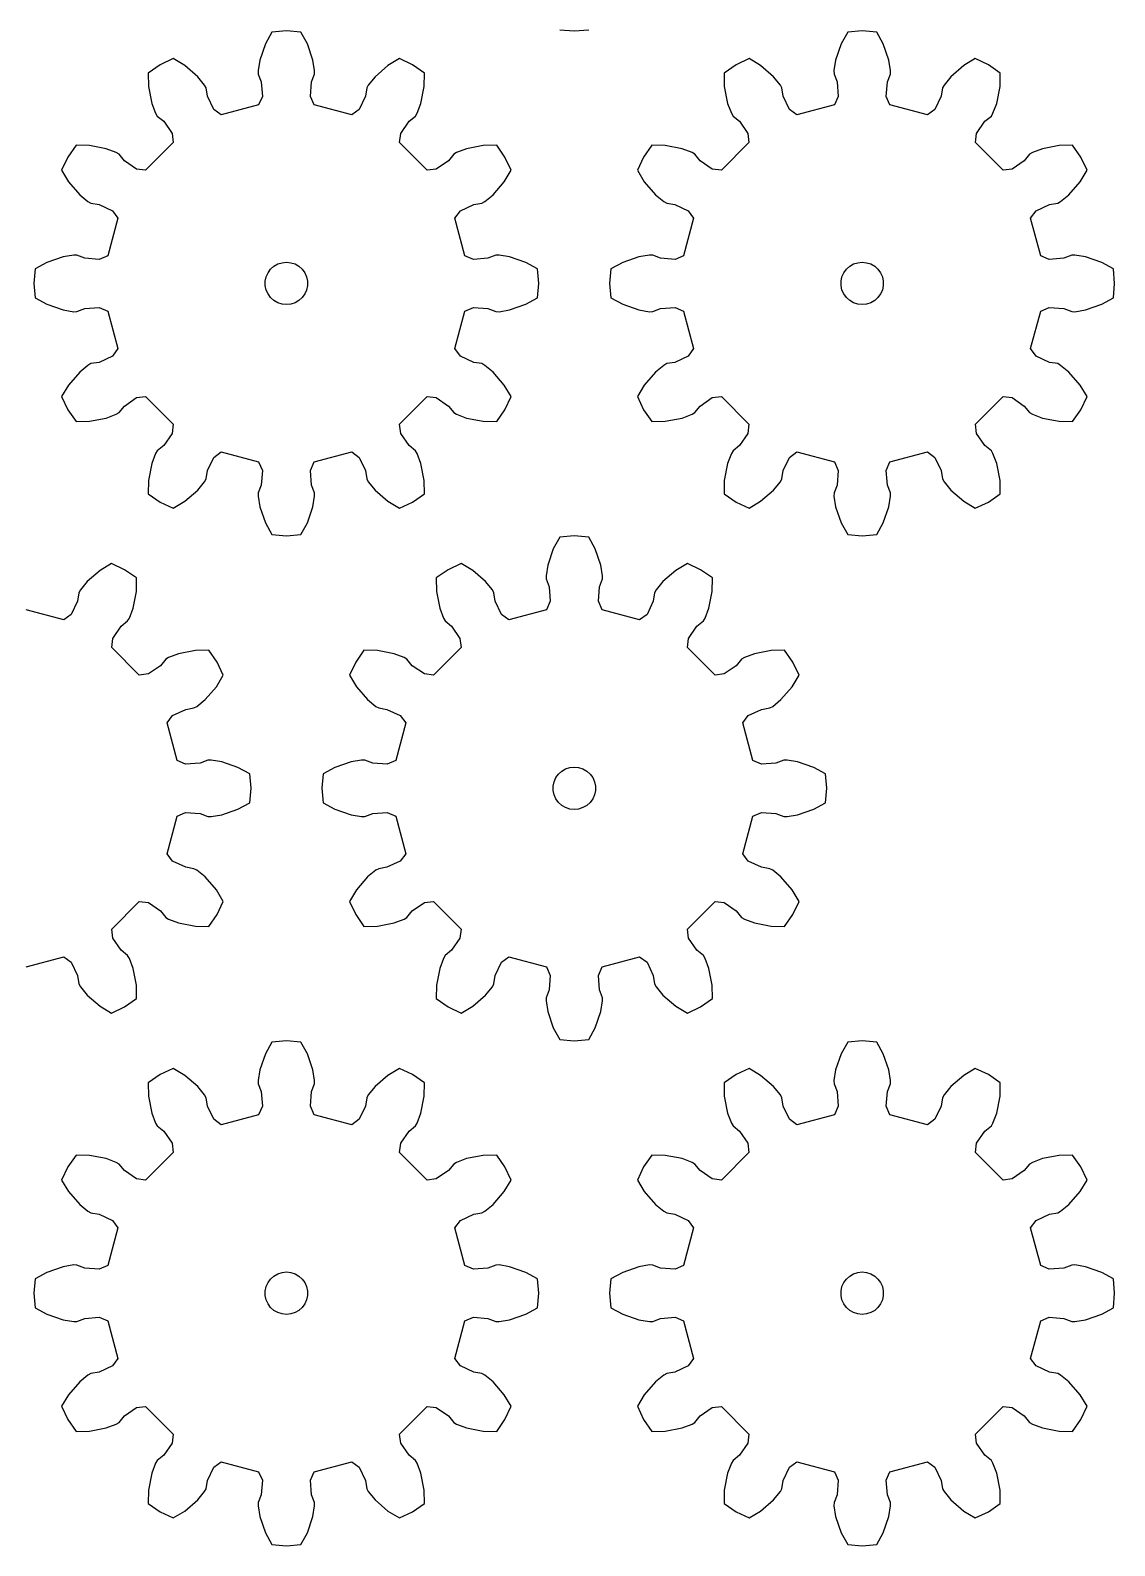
# Model space of a CAD drawing. Extents: x 0 to 198, y 0 to 214.
# Drawn here: x 121.7 to 198.3, y 0 to 107 of the extents above; entities that cross this region are included whole.
import ezdxf

# ---------------------------------------------------------------- set-up
doc = ezdxf.new("R2010")
doc.units = 0

msp = doc.modelspace()

# ---------------------------------------------------------------- linework, layer by layer
for p, q in [((159.08, 107.04), (160.1, 106.95)), ((160.1, 106.95), (161.12, 107.04)), ((138.3, 106.04), (137.9, 104.89)), ((138.76, 106.86), (138.3, 106.04)), ((139.78, 106.95), (138.76, 106.86)), ((140.8, 106.86), (139.78, 106.95)), ((141.26, 106.04), (140.8, 106.86)), ((141.65, 104.89), (141.26, 106.04)), ((178.95, 106.04), (178.55, 104.89)), ((179.41, 106.86), (178.95, 106.04)), ((180.43, 106.95), (179.41, 106.86)), ((181.45, 106.86), (180.43, 106.95)), ((181.91, 106.04), (181.45, 106.86)), ((182.3, 104.89), (181.91, 106.04)), ((131.79, 105), (130.86, 104.56)), ((132.6, 104.51), (131.79, 105)), ((137.9, 104.89), (137.78, 104.15)), ((141.77, 104.15), (141.65, 104.89)), ((147.76, 105), (146.95, 104.51)), ((148.69, 104.56), (147.76, 105)), ((172.44, 105), (171.52, 104.56)), ((173.25, 104.51), (172.44, 105)), ((178.55, 104.89), (178.43, 104.15)), ((182.42, 104.15), (182.3, 104.89)), ((188.41, 105), (187.6, 104.51)), ((189.34, 104.56), (188.41, 105)), ((130.86, 104.56), (130.03, 103.98)), ((130.03, 103.98), (130.04, 103.03)), ((133.52, 103.72), (132.6, 104.51)), ((137.78, 104.15), (137.79, 103.91)), ((137.79, 103.91), (138, 103.36)), ((141.56, 103.36), (141.77, 103.91)), ((141.77, 103.91), (141.77, 104.15)), ((146.95, 104.51), (146.04, 103.72)), ((149.53, 103.98), (148.69, 104.56)), ((149.51, 103.03), (149.53, 103.98)), ((171.52, 104.56), (170.68, 103.98)), ((170.68, 103.98), (170.69, 103.03)), ((174.17, 103.72), (173.25, 104.51)), ((178.43, 104.15), (178.44, 103.91)), ((178.44, 103.91), (178.65, 103.36)), ((182.21, 103.36), (182.42, 103.91)), ((182.42, 103.91), (182.42, 104.15)), ((187.6, 104.51), (186.69, 103.72)), ((190.18, 103.98), (189.34, 104.56)), ((190.16, 103.03), (190.18, 103.98)), ((130.04, 103.03), (130.27, 101.84)), ((133.99, 103.13), (133.52, 103.72)), ((134.11, 102.93), (133.99, 103.13)), ((134.2, 102.35), (134.11, 102.93)), ((138, 103.36), (138.08, 102.33)), ((141.47, 102.33), (141.56, 103.36)), ((145.45, 102.93), (145.36, 102.35)), ((145.56, 103.13), (145.45, 102.93)), ((146.04, 103.72), (145.56, 103.13)), ((149.28, 101.84), (149.51, 103.03)), ((170.69, 103.03), (170.92, 101.84)), ((174.65, 103.13), (174.17, 103.72)), ((174.76, 102.93), (174.65, 103.13)), ((174.85, 102.35), (174.76, 102.93)), ((178.65, 103.36), (178.73, 102.33)), ((182.12, 102.33), (182.21, 103.36)), ((186.1, 102.93), (186.01, 102.35)), ((186.21, 103.13), (186.1, 102.93)), ((186.69, 103.72), (186.21, 103.13)), ((189.93, 101.84), (190.16, 103.03)), ((130.27, 101.84), (130.54, 101.14)), ((134.65, 101.41), (134.2, 102.35)), ((137.82, 101.73), (135.17, 101.02)), ((138.08, 102.33), (137.82, 101.73)), ((141.73, 101.73), (141.47, 102.33)), ((144.39, 101.02), (141.73, 101.73)), ((145.36, 102.35), (144.91, 101.41)), ((149.01, 101.14), (149.28, 101.84)), ((170.92, 101.84), (171.19, 101.14)), ((175.3, 101.41), (174.85, 102.35)), ((178.47, 101.73), (175.82, 101.02)), ((178.73, 102.33), (178.47, 101.73)), ((182.38, 101.73), (182.12, 102.33)), ((185.04, 101.02), (182.38, 101.73)), ((186.01, 102.35), (185.56, 101.41)), ((189.66, 101.14), (189.93, 101.84)), ((130.54, 101.14), (130.66, 100.94)), ((130.66, 100.94), (131.12, 100.57)), ((135.17, 101.02), (134.65, 101.41)), ((144.91, 101.41), (144.39, 101.02)), ((148.44, 100.57), (148.89, 100.94)), ((148.89, 100.94), (149.01, 101.14)), ((171.19, 101.14), (171.31, 100.94)), ((171.31, 100.94), (171.77, 100.57)), ((175.82, 101.02), (175.3, 101.41)), ((185.56, 101.41), (185.04, 101.02)), ((189.09, 100.57), (189.55, 100.94)), ((189.55, 100.94), (189.66, 101.14)), ((131.12, 100.57), (131.71, 99.71)), ((131.71, 99.71), (131.78, 99.07)), ((147.77, 99.07), (147.85, 99.71)), ((147.85, 99.71), (148.44, 100.57)), ((171.77, 100.57), (172.36, 99.71)), ((172.36, 99.71), (172.43, 99.07)), ((188.42, 99.07), (188.5, 99.71)), ((188.5, 99.71), (189.09, 100.57)), ((124.93, 98.88), (124.34, 98.04)), ((125.87, 98.86), (124.93, 98.88)), ((127.06, 98.63), (125.87, 98.86)), ((127.77, 98.36), (127.06, 98.63)), ((131.78, 99.07), (129.84, 97.12)), ((149.72, 97.12), (147.77, 99.07)), ((152.5, 98.63), (151.79, 98.36)), ((153.68, 98.86), (152.5, 98.63)), ((154.63, 98.88), (153.68, 98.86)), ((155.21, 98.04), (154.63, 98.88)), ((165.58, 98.88), (164.99, 98.04)), ((166.52, 98.86), (165.58, 98.88)), ((167.71, 98.63), (166.52, 98.86)), ((168.42, 98.36), (167.71, 98.63)), ((172.43, 99.07), (170.49, 97.12)), ((190.37, 97.12), (188.42, 99.07)), ((193.15, 98.63), (192.44, 98.36)), ((194.33, 98.86), (193.15, 98.63)), ((195.28, 98.88), (194.33, 98.86)), ((195.87, 98.04), (195.28, 98.88)), ((124.34, 98.04), (123.91, 97.11)), ((127.97, 98.24), (127.77, 98.36)), ((128.34, 97.79), (127.97, 98.24)), ((129.19, 97.2), (128.34, 97.79)), ((151.22, 97.79), (150.36, 97.2)), ((151.59, 98.24), (151.22, 97.79)), ((151.79, 98.36), (151.59, 98.24)), ((155.65, 97.11), (155.21, 98.04)), ((164.99, 98.04), (164.56, 97.11)), ((168.62, 98.24), (168.42, 98.36)), ((168.99, 97.79), (168.62, 98.24)), ((169.84, 97.2), (168.99, 97.79)), ((191.87, 97.79), (191.01, 97.2)), ((192.24, 98.24), (191.87, 97.79)), ((192.44, 98.36), (192.24, 98.24)), ((196.3, 97.11), (195.87, 98.04)), ((123.91, 97.11), (124.39, 96.3)), ((124.39, 96.3), (125.19, 95.39)), ((129.84, 97.12), (129.19, 97.2)), ((150.36, 97.2), (149.72, 97.12)), ((154.37, 95.39), (155.16, 96.3)), ((155.16, 96.3), (155.65, 97.11)), ((164.56, 97.11), (165.04, 96.3)), ((165.04, 96.3), (165.84, 95.39)), ((170.49, 97.12), (169.84, 97.2)), ((191.01, 97.2), (190.37, 97.12)), ((195.02, 95.39), (195.81, 96.3)), ((195.81, 96.3), (196.3, 97.11)), ((125.19, 95.39), (125.77, 94.91)), ((153.78, 94.91), (154.37, 95.39)), ((165.84, 95.39), (166.42, 94.91)), ((194.43, 94.91), (195.02, 95.39)), ((125.77, 94.91), (125.98, 94.8)), ((125.98, 94.8), (126.56, 94.7)), ((126.56, 94.7), (127.5, 94.26)), ((127.5, 94.26), (127.88, 93.74)), ((151.67, 93.74), (152.06, 94.26)), ((152.06, 94.26), (153, 94.7)), ((153, 94.7), (153.58, 94.8)), ((153.58, 94.8), (153.78, 94.91)), ((166.42, 94.91), (166.63, 94.8)), ((166.63, 94.8), (167.21, 94.7)), ((167.21, 94.7), (168.15, 94.26)), ((168.15, 94.26), (168.53, 93.74)), ((192.32, 93.74), (192.71, 94.26)), ((192.71, 94.26), (193.65, 94.7)), ((193.65, 94.7), (194.23, 94.8)), ((194.23, 94.8), (194.43, 94.91)), ((127.88, 93.74), (127.17, 91.08)), ((152.38, 91.08), (151.67, 93.74)), ((168.53, 93.74), (167.82, 91.08)), ((193.03, 91.08), (192.32, 93.74)), ((124.01, 91), (122.87, 90.61)), ((124.76, 91.12), (124.01, 91)), ((124.99, 91.12), (124.76, 91.12)), ((125.54, 90.91), (124.99, 91.12)), ((127.17, 91.08), (126.57, 90.82)), ((152.98, 90.82), (152.38, 91.08)), ((154.57, 91.12), (154.01, 90.91)), ((154.8, 91.12), (154.57, 91.12)), ((155.54, 91), (154.8, 91.12)), ((156.69, 90.61), (155.54, 91)), ((164.66, 91), (163.52, 90.61)), ((165.41, 91.12), (164.66, 91)), ((165.64, 91.12), (165.41, 91.12)), ((166.19, 90.91), (165.64, 91.12)), ((167.82, 91.08), (167.23, 90.82)), ((193.63, 90.82), (193.03, 91.08)), ((195.22, 91.12), (194.67, 90.91)), ((195.45, 91.12), (195.22, 91.12)), ((196.2, 91), (195.45, 91.12)), ((197.34, 90.61), (196.2, 91)), ((122.04, 90.15), (121.95, 89.13)), ((122.87, 90.61), (122.04, 90.15)), ((126.57, 90.82), (125.54, 90.91)), ((138.48, 89.88), (138.66, 90.13)), ((138.66, 90.13), (138.9, 90.34)), ((138.9, 90.34), (139.17, 90.5)), ((139.17, 90.5), (139.47, 90.59)), ((139.47, 90.59), (139.78, 90.63)), ((139.78, 90.63), (140.09, 90.59)), ((140.09, 90.59), (140.39, 90.5)), ((140.39, 90.5), (140.66, 90.34)), ((140.66, 90.34), (140.89, 90.13)), ((140.89, 90.13), (141.08, 89.88)), ((154.01, 90.91), (152.98, 90.82)), ((157.51, 90.15), (156.69, 90.61)), ((157.6, 89.13), (157.51, 90.15)), ((162.69, 90.15), (162.6, 89.13)), ((163.52, 90.61), (162.69, 90.15)), ((167.23, 90.82), (166.19, 90.91)), ((179.13, 89.88), (179.31, 90.13)), ((179.31, 90.13), (179.55, 90.34)), ((179.55, 90.34), (179.82, 90.5)), ((179.82, 90.5), (180.12, 90.59)), ((180.12, 90.59), (180.43, 90.63)), ((180.43, 90.63), (180.74, 90.59)), ((180.74, 90.59), (181.04, 90.5)), ((181.04, 90.5), (181.31, 90.34)), ((181.31, 90.34), (181.54, 90.13)), ((181.54, 90.13), (181.73, 89.88)), ((194.67, 90.91), (193.63, 90.82)), ((198.16, 90.15), (197.34, 90.61)), ((198.25, 89.13), (198.16, 90.15)), ((121.95, 89.13), (122.04, 88.11)), ((138.29, 89.28), (138.35, 89.59)), ((138.29, 88.97), (138.29, 89.28)), ((138.35, 88.66), (138.29, 88.97)), ((138.35, 89.59), (138.48, 89.88)), ((141.08, 89.88), (141.2, 89.59)), ((141.2, 89.59), (141.27, 89.28)), ((141.27, 88.97), (141.2, 88.66)), ((141.27, 89.28), (141.27, 88.97)), ((157.51, 88.11), (157.6, 89.13)), ((162.6, 89.13), (162.69, 88.11)), ((178.94, 89.28), (179, 89.59)), ((178.94, 88.97), (178.94, 89.28)), ((179, 88.66), (178.94, 88.97)), ((179, 89.59), (179.13, 89.88)), ((181.73, 89.88), (181.85, 89.59)), ((181.85, 89.59), (181.92, 89.28)), ((181.92, 88.97), (181.85, 88.66)), ((181.92, 89.28), (181.92, 88.97)), ((198.16, 88.11), (198.25, 89.13)), ((122.04, 88.11), (122.87, 87.65)), ((138.48, 88.38), (138.35, 88.66)), ((138.66, 88.12), (138.48, 88.38)), ((138.9, 87.91), (138.66, 88.12)), ((139.17, 87.76), (138.9, 87.91)), ((139.47, 87.66), (139.17, 87.76)), ((140.39, 87.76), (140.09, 87.66)), ((140.66, 87.91), (140.39, 87.76)), ((140.89, 88.12), (140.66, 87.91)), ((141.08, 88.38), (140.89, 88.12)), ((141.2, 88.66), (141.08, 88.38)), ((156.69, 87.65), (157.51, 88.11)), ((162.69, 88.11), (163.52, 87.65)), ((179.13, 88.38), (179, 88.66)), ((179.31, 88.12), (179.13, 88.38)), ((179.55, 87.91), (179.31, 88.12)), ((179.82, 87.76), (179.55, 87.91)), ((180.12, 87.66), (179.82, 87.76)), ((181.04, 87.76), (180.74, 87.66)), ((181.31, 87.91), (181.04, 87.76)), ((181.54, 88.12), (181.31, 87.91)), ((181.73, 88.38), (181.54, 88.12)), ((181.85, 88.66), (181.73, 88.38)), ((197.34, 87.65), (198.16, 88.11)), ((122.87, 87.65), (124.01, 87.25)), ((124.01, 87.25), (124.76, 87.13)), ((124.76, 87.13), (124.99, 87.14)), ((124.99, 87.14), (125.54, 87.35)), ((125.54, 87.35), (126.57, 87.43)), ((126.57, 87.43), (127.17, 87.17)), ((127.17, 87.17), (127.88, 84.52)), ((139.78, 87.63), (139.47, 87.66)), ((140.09, 87.66), (139.78, 87.63)), ((151.67, 84.52), (152.38, 87.17)), ((152.38, 87.17), (152.98, 87.43)), ((152.98, 87.43), (154.01, 87.35)), ((154.01, 87.35), (154.57, 87.14)), ((154.57, 87.14), (154.8, 87.13)), ((154.8, 87.13), (155.54, 87.25)), ((155.54, 87.25), (156.69, 87.65)), ((163.52, 87.65), (164.66, 87.25)), ((164.66, 87.25), (165.41, 87.13)), ((165.41, 87.13), (165.64, 87.14)), ((165.64, 87.14), (166.19, 87.35)), ((166.19, 87.35), (167.23, 87.43)), ((167.23, 87.43), (167.82, 87.17)), ((167.82, 87.17), (168.53, 84.52)), ((180.43, 87.63), (180.12, 87.66)), ((180.74, 87.66), (180.43, 87.63)), ((192.32, 84.52), (193.03, 87.17)), ((193.03, 87.17), (193.63, 87.43)), ((193.63, 87.43), (194.67, 87.35)), ((194.67, 87.35), (195.22, 87.14)), ((195.22, 87.14), (195.45, 87.13)), ((195.45, 87.13), (196.2, 87.25)), ((196.2, 87.25), (197.34, 87.65)), ((126.56, 83.55), (125.98, 83.46)), ((127.5, 83.99), (126.56, 83.55)), ((127.88, 84.52), (127.5, 83.99)), ((152.06, 83.99), (151.67, 84.52)), ((153, 83.55), (152.06, 83.99)), ((153.58, 83.46), (153, 83.55)), ((167.21, 83.55), (166.63, 83.46)), ((168.15, 83.99), (167.21, 83.55)), ((168.53, 84.52), (168.15, 83.99)), ((192.71, 83.99), (192.32, 84.52)), ((193.65, 83.55), (192.71, 83.99)), ((194.23, 83.46), (193.65, 83.55)), ((125.19, 82.87), (124.39, 81.95)), ((125.77, 83.34), (125.19, 82.87)), ((125.98, 83.46), (125.77, 83.34)), ((153.78, 83.34), (153.58, 83.46)), ((154.37, 82.87), (153.78, 83.34)), ((155.16, 81.95), (154.37, 82.87)), ((165.84, 82.87), (165.04, 81.95)), ((166.42, 83.34), (165.84, 82.87)), ((166.63, 83.46), (166.42, 83.34)), ((194.43, 83.34), (194.23, 83.46)), ((195.02, 82.87), (194.43, 83.34)), ((195.81, 81.95), (195.02, 82.87)), ((124.39, 81.95), (123.91, 81.14)), ((155.65, 81.14), (155.16, 81.95)), ((165.04, 81.95), (164.56, 81.14)), ((196.3, 81.14), (195.81, 81.95)), ((123.91, 81.14), (124.34, 80.21)), ((127.97, 80.01), (128.34, 80.47)), ((128.34, 80.47), (129.19, 81.06)), ((129.19, 81.06), (129.84, 81.13)), ((129.84, 81.13), (131.78, 79.19)), ((147.77, 79.19), (149.72, 81.13)), ((149.72, 81.13), (150.36, 81.06)), ((150.36, 81.06), (151.22, 80.47)), ((151.22, 80.47), (151.59, 80.01)), ((155.21, 80.21), (155.65, 81.14)), ((164.56, 81.14), (164.99, 80.21)), ((168.62, 80.01), (168.99, 80.47)), ((168.99, 80.47), (169.84, 81.06)), ((169.84, 81.06), (170.49, 81.13)), ((170.49, 81.13), (172.43, 79.19)), ((188.42, 79.19), (190.37, 81.13)), ((190.37, 81.13), (191.01, 81.06)), ((191.01, 81.06), (191.87, 80.47)), ((191.87, 80.47), (192.24, 80.01)), ((195.87, 80.21), (196.3, 81.14)), ((124.34, 80.21), (124.93, 79.37)), ((124.93, 79.37), (125.87, 79.39)), ((125.87, 79.39), (127.06, 79.62)), ((127.06, 79.62), (127.77, 79.89)), ((127.77, 79.89), (127.97, 80.01)), ((131.78, 79.19), (131.71, 78.54)), ((147.85, 78.54), (147.77, 79.19)), ((151.59, 80.01), (151.79, 79.89)), ((151.79, 79.89), (152.5, 79.62)), ((152.5, 79.62), (153.68, 79.39)), ((153.68, 79.39), (154.63, 79.37)), ((154.63, 79.37), (155.21, 80.21)), ((164.99, 80.21), (165.58, 79.37)), ((165.58, 79.37), (166.52, 79.39)), ((166.52, 79.39), (167.71, 79.62)), ((167.71, 79.62), (168.42, 79.89)), ((168.42, 79.89), (168.62, 80.01)), ((172.43, 79.19), (172.36, 78.54)), ((188.5, 78.54), (188.42, 79.19)), ((192.24, 80.01), (192.44, 79.89)), ((192.44, 79.89), (193.15, 79.62)), ((193.15, 79.62), (194.33, 79.39)), ((194.33, 79.39), (195.28, 79.37)), ((195.28, 79.37), (195.87, 80.21)), ((131.71, 78.54), (131.12, 77.69)), ((148.44, 77.69), (147.85, 78.54)), ((172.36, 78.54), (171.77, 77.69)), ((189.09, 77.69), (188.5, 78.54)), ((130.54, 77.12), (130.27, 76.41)), ((130.66, 77.31), (130.54, 77.12)), ((131.12, 77.69), (130.66, 77.31)), ((134.65, 76.84), (135.17, 77.23)), ((135.17, 77.23), (137.82, 76.52)), ((141.73, 76.52), (144.39, 77.23)), ((144.39, 77.23), (144.91, 76.84)), ((148.89, 77.31), (148.44, 77.69)), ((149.01, 77.12), (148.89, 77.31)), ((149.28, 76.41), (149.01, 77.12)), ((171.19, 77.12), (170.92, 76.41)), ((171.31, 77.31), (171.19, 77.12)), ((171.77, 77.69), (171.31, 77.31)), ((175.3, 76.84), (175.82, 77.23)), ((175.82, 77.23), (178.47, 76.52)), ((182.38, 76.52), (185.04, 77.23)), ((185.04, 77.23), (185.56, 76.84)), ((189.55, 77.31), (189.09, 77.69)), ((189.66, 77.12), (189.55, 77.31)), ((189.93, 76.41), (189.66, 77.12)), ((130.27, 76.41), (130.04, 75.22)), ((134.2, 75.91), (134.65, 76.84)), ((137.82, 76.52), (138.08, 75.92)), ((141.47, 75.92), (141.73, 76.52)), ((144.91, 76.84), (145.36, 75.91)), ((149.51, 75.22), (149.28, 76.41)), ((170.92, 76.41), (170.69, 75.22)), ((174.85, 75.91), (175.3, 76.84)), ((178.47, 76.52), (178.73, 75.92)), ((182.12, 75.92), (182.38, 76.52)), ((185.56, 76.84), (186.01, 75.91)), ((190.16, 75.22), (189.93, 76.41)), ((130.04, 75.22), (130.03, 74.28)), ((133.52, 74.53), (133.99, 75.12)), ((133.99, 75.12), (134.11, 75.33)), ((134.11, 75.33), (134.2, 75.91)), ((138.08, 75.92), (138, 74.89)), ((141.56, 74.89), (141.47, 75.92)), ((145.36, 75.91), (145.45, 75.33)), ((145.45, 75.33), (145.56, 75.12)), ((145.56, 75.12), (146.04, 74.53)), ((149.53, 74.28), (149.51, 75.22)), ((170.69, 75.22), (170.68, 74.28)), ((174.17, 74.53), (174.65, 75.12)), ((174.65, 75.12), (174.76, 75.33)), ((174.76, 75.33), (174.85, 75.91)), ((178.73, 75.92), (178.65, 74.89)), ((182.21, 74.89), (182.12, 75.92)), ((186.01, 75.91), (186.1, 75.33)), ((186.1, 75.33), (186.21, 75.12)), ((186.21, 75.12), (186.69, 74.53)), ((190.18, 74.28), (190.16, 75.22)), ((130.03, 74.28), (130.86, 73.69)), ((132.6, 73.74), (133.52, 74.53)), ((137.79, 74.34), (137.78, 74.11)), ((137.78, 74.11), (137.9, 73.36)), ((138, 74.89), (137.79, 74.34)), ((141.77, 74.34), (141.56, 74.89)), ((141.65, 73.36), (141.77, 74.11)), ((141.77, 74.11), (141.77, 74.34)), ((146.04, 74.53), (146.95, 73.74)), ((148.69, 73.69), (149.53, 74.28)), ((170.68, 74.28), (171.52, 73.69)), ((173.25, 73.74), (174.17, 74.53)), ((178.44, 74.34), (178.43, 74.11)), ((178.43, 74.11), (178.55, 73.36)), ((178.65, 74.89), (178.44, 74.34)), ((182.42, 74.34), (182.21, 74.89)), ((182.3, 73.36), (182.42, 74.11)), ((182.42, 74.11), (182.42, 74.34)), ((186.69, 74.53), (187.6, 73.74)), ((189.34, 73.69), (190.18, 74.28)), ((130.86, 73.69), (131.79, 73.26)), ((131.79, 73.26), (132.6, 73.74)), ((137.9, 73.36), (138.3, 72.21)), ((141.26, 72.21), (141.65, 73.36)), ((146.95, 73.74), (147.76, 73.26)), ((147.76, 73.26), (148.69, 73.69)), ((171.52, 73.69), (172.44, 73.26)), ((172.44, 73.26), (173.25, 73.74)), ((178.55, 73.36), (178.95, 72.21)), ((181.91, 72.21), (182.3, 73.36)), ((187.6, 73.74), (188.41, 73.26)), ((188.41, 73.26), (189.34, 73.69)), ((138.3, 72.21), (138.76, 71.39)), ((140.8, 71.39), (141.26, 72.21)), ((178.95, 72.21), (179.41, 71.39)), ((181.45, 71.39), (181.91, 72.21)), ((138.76, 71.39), (139.78, 71.3)), ((139.78, 71.3), (140.8, 71.39)), ((159.08, 71.21), (158.62, 70.39)), ((160.1, 71.3), (159.08, 71.21)), ((161.12, 71.21), (160.1, 71.3)), ((161.58, 70.39), (161.12, 71.21)), ((179.41, 71.39), (180.43, 71.3)), ((180.43, 71.3), (181.45, 71.39)), ((158.62, 70.39), (158.23, 69.24)), ((161.98, 69.24), (161.58, 70.39)), ((126.63, 68.86), (125.71, 68.07)), ((127.44, 69.35), (126.63, 68.86)), ((128.36, 68.91), (127.44, 69.35)), ((129.2, 68.33), (128.36, 68.91)), ((151.19, 68.91), (150.35, 68.33)), ((152.12, 69.35), (151.19, 68.91)), ((152.93, 68.86), (152.12, 69.35)), ((153.84, 68.07), (152.93, 68.86)), ((158.23, 69.24), (158.11, 68.49)), ((158.11, 68.49), (158.11, 68.26)), ((162.1, 68.49), (161.98, 69.24)), ((162.09, 68.26), (162.1, 68.49)), ((167.28, 68.86), (166.36, 68.07)), ((168.09, 69.35), (167.28, 68.86)), ((169.02, 68.91), (168.09, 69.35)), ((169.85, 68.33), (169.02, 68.91)), ((125.24, 67.48), (125.12, 67.28)), ((125.71, 68.07), (125.24, 67.48)), ((129.19, 67.38), (129.2, 68.33)), ((150.35, 68.33), (150.37, 67.38)), ((154.32, 67.48), (153.84, 68.07)), ((154.43, 67.28), (154.32, 67.48)), ((158.11, 68.26), (158.32, 67.71)), ((158.32, 67.71), (158.41, 66.68)), ((161.8, 66.68), (161.88, 67.71)), ((161.88, 67.71), (162.09, 68.26)), ((165.89, 67.48), (165.77, 67.28)), ((166.36, 68.07), (165.89, 67.48)), ((169.84, 67.38), (169.85, 68.33)), ((125.03, 66.69), (124.58, 65.76)), ((125.12, 67.28), (125.03, 66.69)), ((128.96, 66.19), (129.19, 67.38)), ((150.37, 67.38), (150.6, 66.19)), ((154.52, 66.69), (154.43, 67.28)), ((154.97, 65.76), (154.52, 66.69)), ((158.41, 66.68), (158.15, 66.08)), ((162.06, 66.08), (161.8, 66.68)), ((165.68, 66.69), (165.24, 65.76)), ((165.77, 67.28), (165.68, 66.69)), ((169.61, 66.19), (169.84, 67.38)), ((124.06, 65.37), (121.41, 66.08)), ((124.58, 65.76), (124.06, 65.37)), ((128.11, 64.92), (128.57, 65.29)), ((128.57, 65.29), (128.69, 65.49)), ((128.69, 65.49), (128.96, 66.19)), ((150.6, 66.19), (150.87, 65.49)), ((150.87, 65.49), (150.99, 65.29)), ((150.99, 65.29), (151.44, 64.92)), ((155.49, 65.37), (154.97, 65.76)), ((158.15, 66.08), (155.49, 65.37)), ((164.71, 65.37), (162.06, 66.08)), ((165.24, 65.76), (164.71, 65.37)), ((168.76, 64.92), (169.22, 65.29)), ((169.22, 65.29), (169.34, 65.49)), ((169.34, 65.49), (169.61, 66.19)), ((127.52, 64.06), (128.11, 64.92)), ((151.44, 64.92), (152.03, 64.06)), ((168.17, 64.06), (168.76, 64.92)), ((127.45, 63.42), (127.52, 64.06)), ((129.39, 61.47), (127.45, 63.42)), ((133.36, 63.21), (132.17, 62.98)), ((134.3, 63.23), (133.36, 63.21)), ((134.89, 62.39), (134.3, 63.23)), ((145.25, 63.23), (144.67, 62.39)), ((146.2, 63.21), (145.25, 63.23)), ((147.38, 62.98), (146.2, 63.21)), ((152.11, 63.42), (150.16, 61.47)), ((152.03, 64.06), (152.11, 63.42)), ((168.1, 63.42), (168.17, 64.06)), ((170.04, 61.47), (168.1, 63.42)), ((174.01, 63.21), (172.82, 62.98)), ((174.95, 63.23), (174.01, 63.21)), ((175.54, 62.39), (174.95, 63.23)), ((130.89, 62.13), (130.04, 61.55)), ((131.26, 62.59), (130.89, 62.13)), ((131.46, 62.71), (131.26, 62.59)), ((132.17, 62.98), (131.46, 62.71)), ((135.32, 61.46), (134.89, 62.39)), ((144.67, 62.39), (144.23, 61.46)), ((148.09, 62.71), (147.38, 62.98)), ((148.29, 62.59), (148.09, 62.71)), ((148.66, 62.13), (148.29, 62.59)), ((149.52, 61.55), (148.66, 62.13)), ((171.54, 62.13), (170.69, 61.55)), ((171.91, 62.59), (171.54, 62.13)), ((172.11, 62.71), (171.91, 62.59)), ((172.82, 62.98), (172.11, 62.71)), ((175.97, 61.46), (175.54, 62.39)), ((130.04, 61.55), (129.39, 61.47)), ((134.84, 60.65), (135.32, 61.46)), ((144.23, 61.46), (144.72, 60.65)), ((150.16, 61.47), (149.52, 61.55)), ((170.69, 61.55), (170.04, 61.47)), ((175.49, 60.65), (175.97, 61.46)), ((134.04, 59.74), (134.84, 60.65)), ((144.72, 60.65), (145.51, 59.74)), ((174.69, 59.74), (175.49, 60.65)), ((131.73, 58.61), (132.67, 59.05)), ((132.67, 59.05), (133.25, 59.15)), ((133.25, 59.15), (133.46, 59.26)), ((133.46, 59.26), (134.04, 59.74)), ((145.51, 59.74), (146.1, 59.26)), ((146.1, 59.26), (146.3, 59.15)), ((146.3, 59.15), (146.88, 59.05)), ((146.88, 59.05), (147.82, 58.61)), ((172.38, 58.61), (173.32, 59.05)), ((173.32, 59.05), (173.9, 59.15)), ((173.9, 59.15), (174.11, 59.26)), ((174.11, 59.26), (174.69, 59.74)), ((131.35, 58.09), (131.73, 58.61)), ((132.06, 55.43), (131.35, 58.09)), ((148.21, 58.09), (147.5, 55.43)), ((147.82, 58.61), (148.21, 58.09)), ((172, 58.09), (172.38, 58.61)), ((172.71, 55.43), (172, 58.09)), ((132.65, 55.17), (132.06, 55.43)), ((133.69, 55.25), (132.65, 55.17)), ((134.24, 55.47), (133.69, 55.25)), ((134.47, 55.47), (134.24, 55.47)), ((135.22, 55.35), (134.47, 55.47)), ((136.36, 54.95), (135.22, 55.35)), ((137.19, 54.5), (136.36, 54.95)), ((143.19, 54.95), (142.37, 54.5)), ((144.34, 55.35), (143.19, 54.95)), ((145.08, 55.47), (144.34, 55.35)), ((145.31, 55.47), (145.08, 55.47)), ((145.87, 55.25), (145.31, 55.47)), ((146.9, 55.17), (145.87, 55.25)), ((147.5, 55.43), (146.9, 55.17)), ((158.99, 54.48), (159.22, 54.69)), ((159.22, 54.69), (159.49, 54.85)), ((159.49, 54.85), (159.79, 54.94)), ((159.79, 54.94), (160.1, 54.98)), ((160.1, 54.98), (160.41, 54.94)), ((160.41, 54.94), (160.71, 54.85)), ((160.71, 54.85), (160.98, 54.69)), ((160.98, 54.69), (161.22, 54.48)), ((173.31, 55.17), (172.71, 55.43)), ((174.34, 55.25), (173.31, 55.17)), ((174.89, 55.47), (174.34, 55.25)), ((175.12, 55.47), (174.89, 55.47)), ((175.87, 55.35), (175.12, 55.47)), ((177.01, 54.95), (175.87, 55.35)), ((177.84, 54.5), (177.01, 54.95)), ((137.28, 53.48), (137.19, 54.5)), ((142.37, 54.5), (142.28, 53.48)), ((158.61, 53.63), (158.68, 53.94)), ((158.61, 53.32), (158.61, 53.63)), ((158.68, 53.94), (158.8, 54.23)), ((158.8, 54.23), (158.99, 54.48)), ((161.22, 54.48), (161.4, 54.23)), ((161.4, 54.23), (161.53, 53.94)), ((161.53, 53.94), (161.59, 53.63)), ((161.59, 53.63), (161.59, 53.32)), ((177.93, 53.48), (177.84, 54.5)), ((136.36, 52), (137.19, 52.46)), ((137.19, 52.46), (137.28, 53.48)), ((142.28, 53.48), (142.37, 52.46)), ((142.37, 52.46), (143.19, 52)), ((158.68, 53.01), (158.61, 53.32)), ((158.8, 52.73), (158.68, 53.01)), ((158.99, 52.47), (158.8, 52.73)), ((159.22, 52.26), (158.99, 52.47)), ((161.22, 52.47), (160.98, 52.26)), ((161.4, 52.73), (161.22, 52.47)), ((161.53, 53.01), (161.4, 52.73)), ((161.59, 53.32), (161.53, 53.01)), ((177.01, 52), (177.84, 52.46)), ((177.84, 52.46), (177.93, 53.48)), ((131.35, 48.86), (132.06, 51.52)), ((132.06, 51.52), (132.65, 51.78)), ((132.65, 51.78), (133.69, 51.7)), ((133.69, 51.7), (134.24, 51.49)), ((134.24, 51.49), (134.47, 51.48)), ((134.47, 51.48), (135.22, 51.6)), ((135.22, 51.6), (136.36, 52)), ((143.19, 52), (144.34, 51.6)), ((144.34, 51.6), (145.08, 51.48)), ((145.08, 51.48), (145.31, 51.49)), ((145.31, 51.49), (145.87, 51.7)), ((145.87, 51.7), (146.9, 51.78)), ((146.9, 51.78), (147.5, 51.52)), ((147.5, 51.52), (148.21, 48.86)), ((159.49, 52.11), (159.22, 52.26)), ((159.79, 52.01), (159.49, 52.11)), ((160.1, 51.98), (159.79, 52.01)), ((160.41, 52.01), (160.1, 51.98)), ((160.71, 52.11), (160.41, 52.01)), ((160.98, 52.26), (160.71, 52.11)), ((172, 48.86), (172.71, 51.52)), ((172.71, 51.52), (173.31, 51.78)), ((173.31, 51.78), (174.34, 51.7)), ((174.34, 51.7), (174.89, 51.49)), ((174.89, 51.49), (175.12, 51.48)), ((175.12, 51.48), (175.87, 51.6)), ((175.87, 51.6), (177.01, 52)), ((131.73, 48.34), (131.35, 48.86)), ((132.67, 47.9), (131.73, 48.34)), ((147.82, 48.34), (146.88, 47.9)), ((148.21, 48.86), (147.82, 48.34)), ((172.38, 48.34), (172, 48.86)), ((173.32, 47.9), (172.38, 48.34)), ((133.25, 47.8), (132.67, 47.9)), ((133.46, 47.69), (133.25, 47.8)), ((134.04, 47.22), (133.46, 47.69)), ((134.84, 46.3), (134.04, 47.22)), ((145.51, 47.22), (144.72, 46.3)), ((146.1, 47.69), (145.51, 47.22)), ((146.3, 47.8), (146.1, 47.69)), ((146.88, 47.9), (146.3, 47.8)), ((173.9, 47.8), (173.32, 47.9)), ((174.11, 47.69), (173.9, 47.8)), ((174.69, 47.22), (174.11, 47.69)), ((175.49, 46.3), (174.69, 47.22)), ((135.32, 45.49), (134.84, 46.3)), ((144.72, 46.3), (144.23, 45.49)), ((175.97, 45.49), (175.49, 46.3)), ((127.45, 43.54), (129.39, 45.48)), ((129.39, 45.48), (130.04, 45.41)), ((130.04, 45.41), (130.89, 44.82)), ((134.89, 44.56), (135.32, 45.49)), ((144.23, 45.49), (144.67, 44.56)), ((148.66, 44.82), (149.52, 45.41)), ((149.52, 45.41), (150.16, 45.48)), ((150.16, 45.48), (152.11, 43.54)), ((168.1, 43.54), (170.04, 45.48)), ((170.04, 45.48), (170.69, 45.41)), ((170.69, 45.41), (171.54, 44.82)), ((175.54, 44.56), (175.97, 45.49)), ((130.89, 44.82), (131.26, 44.36)), ((131.26, 44.36), (131.46, 44.24)), ((131.46, 44.24), (132.17, 43.97)), ((132.17, 43.97), (133.36, 43.74)), ((134.3, 43.72), (134.89, 44.56)), ((144.67, 44.56), (145.25, 43.72)), ((146.2, 43.74), (147.38, 43.97)), ((147.38, 43.97), (148.09, 44.24)), ((148.09, 44.24), (148.29, 44.36)), ((148.29, 44.36), (148.66, 44.82)), ((171.54, 44.82), (171.91, 44.36)), ((171.91, 44.36), (172.11, 44.24)), ((172.11, 44.24), (172.82, 43.97)), ((172.82, 43.97), (174.01, 43.74)), ((174.95, 43.72), (175.54, 44.56)), ((127.52, 42.89), (127.45, 43.54)), ((128.11, 42.04), (127.52, 42.89)), ((133.36, 43.74), (134.3, 43.72)), ((145.25, 43.72), (146.2, 43.74)), ((152.03, 42.89), (151.44, 42.04)), ((152.11, 43.54), (152.03, 42.89)), ((168.17, 42.89), (168.1, 43.54)), ((168.76, 42.04), (168.17, 42.89)), ((174.01, 43.74), (174.95, 43.72)), ((128.57, 41.66), (128.11, 42.04)), ((151.44, 42.04), (150.99, 41.66)), ((169.22, 41.66), (168.76, 42.04)), ((121.41, 40.87), (124.06, 41.58)), ((124.06, 41.58), (124.58, 41.19)), ((124.58, 41.19), (125.03, 40.26)), ((128.69, 41.47), (128.57, 41.66)), ((128.96, 40.76), (128.69, 41.47)), ((129.19, 39.57), (128.96, 40.76)), ((150.6, 40.76), (150.37, 39.57)), ((150.87, 41.47), (150.6, 40.76)), ((150.99, 41.66), (150.87, 41.47)), ((154.52, 40.26), (154.97, 41.19)), ((154.97, 41.19), (155.49, 41.58)), ((155.49, 41.58), (158.15, 40.87)), ((158.15, 40.87), (158.41, 40.27)), ((161.8, 40.27), (162.06, 40.87)), ((162.06, 40.87), (164.71, 41.58)), ((164.71, 41.58), (165.24, 41.19)), ((165.24, 41.19), (165.68, 40.26)), ((169.34, 41.47), (169.22, 41.66)), ((169.61, 40.76), (169.34, 41.47)), ((169.84, 39.57), (169.61, 40.76)), ((125.03, 40.26), (125.12, 39.67)), ((125.12, 39.67), (125.24, 39.47)), ((154.32, 39.47), (154.43, 39.67)), ((154.43, 39.67), (154.52, 40.26)), ((158.41, 40.27), (158.32, 39.24)), ((161.88, 39.24), (161.8, 40.27)), ((165.68, 40.26), (165.77, 39.67)), ((165.77, 39.67), (165.89, 39.47)), ((125.24, 39.47), (125.71, 38.88)), ((125.71, 38.88), (126.63, 38.09)), ((128.36, 38.04), (129.2, 38.63)), ((129.2, 38.63), (129.19, 39.57)), ((150.37, 39.57), (150.35, 38.63)), ((150.35, 38.63), (151.19, 38.04)), ((152.93, 38.09), (153.84, 38.88)), ((153.84, 38.88), (154.32, 39.47)), ((158.32, 39.24), (158.11, 38.69)), ((158.11, 38.69), (158.11, 38.46)), ((162.09, 38.69), (161.88, 39.24)), ((162.1, 38.46), (162.09, 38.69)), ((165.89, 39.47), (166.36, 38.88)), ((166.36, 38.88), (167.28, 38.09)), ((169.02, 38.04), (169.85, 38.63)), ((169.85, 38.63), (169.84, 39.57)), ((126.63, 38.09), (127.44, 37.61)), ((127.44, 37.61), (128.36, 38.04)), ((151.19, 38.04), (152.12, 37.61)), ((152.12, 37.61), (152.93, 38.09)), ((158.11, 38.46), (158.23, 37.71)), ((158.23, 37.71), (158.62, 36.56)), ((161.58, 36.56), (161.98, 37.71)), ((161.98, 37.71), (162.1, 38.46)), ((167.28, 38.09), (168.09, 37.61)), ((168.09, 37.61), (169.02, 38.04)), ((158.62, 36.56), (159.08, 35.74)), ((161.12, 35.74), (161.58, 36.56)), ((138.76, 35.56), (138.3, 34.74)), ((139.78, 35.65), (138.76, 35.56)), ((140.8, 35.56), (139.78, 35.65)), ((141.26, 34.74), (140.8, 35.56)), ((159.08, 35.74), (160.1, 35.65)), ((160.1, 35.65), (161.12, 35.74)), ((179.41, 35.56), (178.95, 34.74)), ((180.43, 35.65), (179.41, 35.56)), ((181.45, 35.56), (180.43, 35.65)), ((181.91, 34.74), (181.45, 35.56)), ((138.3, 34.74), (137.9, 33.59)), ((141.65, 33.59), (141.26, 34.74)), ((178.95, 34.74), (178.55, 33.59)), ((182.3, 33.59), (181.91, 34.74)), ((130.86, 33.26), (130.03, 32.67)), ((131.79, 33.7), (130.86, 33.26)), ((132.6, 33.21), (131.79, 33.7)), ((133.52, 32.42), (132.6, 33.21)), ((137.9, 33.59), (137.78, 32.84)), ((141.77, 32.84), (141.65, 33.59)), ((146.95, 33.21), (146.04, 32.42)), ((147.76, 33.7), (146.95, 33.21)), ((148.69, 33.26), (147.76, 33.7)), ((149.53, 32.67), (148.69, 33.26)), ((171.52, 33.26), (170.68, 32.67)), ((172.44, 33.7), (171.52, 33.26)), ((173.25, 33.21), (172.44, 33.7)), ((174.17, 32.42), (173.25, 33.21)), ((178.55, 33.59), (178.43, 32.84)), ((182.42, 32.84), (182.3, 33.59)), ((187.6, 33.21), (186.69, 32.42)), ((188.41, 33.7), (187.6, 33.21)), ((189.34, 33.26), (188.41, 33.7)), ((190.18, 32.67), (189.34, 33.26)), ((130.03, 32.67), (130.04, 31.73)), ((133.99, 31.83), (133.52, 32.42)), ((137.78, 32.84), (137.79, 32.61)), ((137.79, 32.61), (138, 32.06)), ((141.56, 32.06), (141.77, 32.61)), ((141.77, 32.61), (141.77, 32.84)), ((146.04, 32.42), (145.56, 31.83)), ((149.51, 31.73), (149.53, 32.67)), ((170.68, 32.67), (170.69, 31.73)), ((174.65, 31.83), (174.17, 32.42)), ((178.43, 32.84), (178.44, 32.61)), ((178.44, 32.61), (178.65, 32.06)), ((182.21, 32.06), (182.42, 32.61)), ((182.42, 32.61), (182.42, 32.84)), ((186.69, 32.42), (186.21, 31.83)), ((190.16, 31.73), (190.18, 32.67)), ((130.04, 31.73), (130.27, 30.54)), ((134.11, 31.63), (133.99, 31.83)), ((134.2, 31.04), (134.11, 31.63)), ((134.65, 30.11), (134.2, 31.04)), ((138, 32.06), (138.08, 31.03)), ((141.47, 31.03), (141.56, 32.06)), ((145.36, 31.04), (144.91, 30.11)), ((145.45, 31.63), (145.36, 31.04)), ((145.56, 31.83), (145.45, 31.63)), ((149.28, 30.54), (149.51, 31.73)), ((170.69, 31.73), (170.92, 30.54)), ((174.76, 31.63), (174.65, 31.83)), ((174.85, 31.04), (174.76, 31.63)), ((175.3, 30.11), (174.85, 31.04)), ((178.65, 32.06), (178.73, 31.03)), ((182.12, 31.03), (182.21, 32.06)), ((186.01, 31.04), (185.56, 30.11)), ((186.1, 31.63), (186.01, 31.04)), ((186.21, 31.83), (186.1, 31.63)), ((189.93, 30.54), (190.16, 31.73)), ((130.27, 30.54), (130.54, 29.84)), ((135.17, 29.72), (134.65, 30.11)), ((137.82, 30.43), (135.17, 29.72)), ((138.08, 31.03), (137.82, 30.43)), ((141.73, 30.43), (141.47, 31.03)), ((144.39, 29.72), (141.73, 30.43)), ((144.91, 30.11), (144.39, 29.72)), ((149.01, 29.84), (149.28, 30.54)), ((170.92, 30.54), (171.19, 29.84)), ((175.82, 29.72), (175.3, 30.11)), ((178.47, 30.43), (175.82, 29.72)), ((178.73, 31.03), (178.47, 30.43)), ((182.38, 30.43), (182.12, 31.03)), ((185.04, 29.72), (182.38, 30.43)), ((185.56, 30.11), (185.04, 29.72)), ((189.66, 29.84), (189.93, 30.54)), ((130.54, 29.84), (130.66, 29.64)), ((130.66, 29.64), (131.12, 29.27)), ((131.12, 29.27), (131.71, 28.41)), ((147.85, 28.41), (148.44, 29.27)), ((148.44, 29.27), (148.89, 29.64)), ((148.89, 29.64), (149.01, 29.84)), ((171.19, 29.84), (171.31, 29.64)), ((171.31, 29.64), (171.77, 29.27)), ((171.77, 29.27), (172.36, 28.41)), ((188.5, 28.41), (189.09, 29.27)), ((189.09, 29.27), (189.55, 29.64)), ((189.55, 29.64), (189.66, 29.84)), ((131.71, 28.41), (131.78, 27.77)), ((147.77, 27.77), (147.85, 28.41)), ((172.36, 28.41), (172.43, 27.77)), ((188.42, 27.77), (188.5, 28.41)), ((124.93, 27.58), (124.34, 26.74)), ((125.87, 27.56), (124.93, 27.58)), ((127.06, 27.33), (125.87, 27.56)), ((127.77, 27.06), (127.06, 27.33)), ((127.97, 26.94), (127.77, 27.06)), ((128.34, 26.48), (127.97, 26.94)), ((131.78, 27.77), (129.84, 25.82)), ((149.72, 25.82), (147.77, 27.77)), ((151.59, 26.94), (151.22, 26.48)), ((151.79, 27.06), (151.59, 26.94)), ((152.5, 27.33), (151.79, 27.06)), ((153.68, 27.56), (152.5, 27.33)), ((154.63, 27.58), (153.68, 27.56)), ((155.21, 26.74), (154.63, 27.58)), ((165.58, 27.58), (164.99, 26.74)), ((166.52, 27.56), (165.58, 27.58)), ((167.71, 27.33), (166.52, 27.56)), ((168.42, 27.06), (167.71, 27.33)), ((168.62, 26.94), (168.42, 27.06)), ((168.99, 26.48), (168.62, 26.94)), ((172.43, 27.77), (170.49, 25.82)), ((190.37, 25.82), (188.42, 27.77)), ((192.24, 26.94), (191.87, 26.48)), ((192.44, 27.06), (192.24, 26.94)), ((193.15, 27.33), (192.44, 27.06)), ((194.33, 27.56), (193.15, 27.33)), ((195.28, 27.58), (194.33, 27.56)), ((195.87, 26.74), (195.28, 27.58)), ((124.34, 26.74), (123.91, 25.81)), ((123.91, 25.81), (124.39, 25)), ((129.19, 25.9), (128.34, 26.48)), ((129.84, 25.82), (129.19, 25.9)), ((150.36, 25.9), (149.72, 25.82)), ((151.22, 26.48), (150.36, 25.9)), ((155.16, 25), (155.65, 25.81)), ((155.65, 25.81), (155.21, 26.74)), ((164.99, 26.74), (164.56, 25.81)), ((164.56, 25.81), (165.04, 25)), ((169.84, 25.9), (168.99, 26.48)), ((170.49, 25.82), (169.84, 25.9)), ((191.01, 25.9), (190.37, 25.82)), ((191.87, 26.48), (191.01, 25.9)), ((195.81, 25), (196.3, 25.81)), ((196.3, 25.81), (195.87, 26.74)), ((124.39, 25), (125.19, 24.09)), ((154.37, 24.09), (155.16, 25)), ((165.04, 25), (165.84, 24.09)), ((195.02, 24.09), (195.81, 25)), ((125.19, 24.09), (125.77, 23.61)), ((125.77, 23.61), (125.98, 23.5)), ((153.58, 23.5), (153.78, 23.61)), ((153.78, 23.61), (154.37, 24.09)), ((165.84, 24.09), (166.42, 23.61)), ((166.42, 23.61), (166.63, 23.5)), ((194.23, 23.5), (194.43, 23.61)), ((194.43, 23.61), (195.02, 24.09)), ((125.98, 23.5), (126.56, 23.4)), ((126.56, 23.4), (127.5, 22.96)), ((127.5, 22.96), (127.88, 22.44)), ((151.67, 22.44), (152.06, 22.96)), ((152.06, 22.96), (153, 23.4)), ((153, 23.4), (153.58, 23.5)), ((166.63, 23.5), (167.21, 23.4)), ((167.21, 23.4), (168.15, 22.96)), ((168.15, 22.96), (168.53, 22.44)), ((192.32, 22.44), (192.71, 22.96)), ((192.71, 22.96), (193.65, 23.4)), ((193.65, 23.4), (194.23, 23.5)), ((127.88, 22.44), (127.17, 19.78)), ((152.38, 19.78), (151.67, 22.44)), ((168.53, 22.44), (167.82, 19.78)), ((193.03, 19.78), (192.32, 22.44)), ((122.87, 19.3), (122.04, 18.85)), ((124.01, 19.7), (122.87, 19.3)), ((124.76, 19.82), (124.01, 19.7)), ((124.99, 19.81), (124.76, 19.82)), ((125.54, 19.6), (124.99, 19.81)), ((126.57, 19.52), (125.54, 19.6)), ((127.17, 19.78), (126.57, 19.52)), ((139.17, 19.2), (139.47, 19.29)), ((139.47, 19.29), (139.78, 19.33)), ((139.78, 19.33), (140.09, 19.29)), ((140.09, 19.29), (140.39, 19.2)), ((152.98, 19.52), (152.38, 19.78)), ((154.01, 19.6), (152.98, 19.52)), ((154.57, 19.81), (154.01, 19.6)), ((154.8, 19.82), (154.57, 19.81)), ((155.54, 19.7), (154.8, 19.82)), ((156.69, 19.3), (155.54, 19.7)), ((157.51, 18.85), (156.69, 19.3)), ((163.52, 19.3), (162.69, 18.85)), ((164.66, 19.7), (163.52, 19.3)), ((165.41, 19.82), (164.66, 19.7)), ((165.64, 19.81), (165.41, 19.82)), ((166.19, 19.6), (165.64, 19.81)), ((167.23, 19.52), (166.19, 19.6)), ((167.82, 19.78), (167.23, 19.52)), ((179.82, 19.2), (180.12, 19.29)), ((180.12, 19.29), (180.43, 19.33)), ((180.43, 19.33), (180.74, 19.29)), ((180.74, 19.29), (181.04, 19.2)), ((193.63, 19.52), (193.03, 19.78)), ((194.67, 19.6), (193.63, 19.52)), ((195.22, 19.81), (194.67, 19.6)), ((195.45, 19.82), (195.22, 19.81)), ((196.2, 19.7), (195.45, 19.82)), ((197.34, 19.3), (196.2, 19.7)), ((198.16, 18.85), (197.34, 19.3)), ((122.04, 18.85), (121.95, 17.83)), ((138.29, 17.98), (138.35, 18.29)), ((138.35, 18.29), (138.48, 18.58)), ((138.48, 18.58), (138.66, 18.83)), ((138.66, 18.83), (138.9, 19.04)), ((138.9, 19.04), (139.17, 19.2)), ((140.39, 19.2), (140.66, 19.04)), ((140.66, 19.04), (140.89, 18.83)), ((140.89, 18.83), (141.08, 18.58)), ((141.08, 18.58), (141.2, 18.29)), ((141.2, 18.29), (141.27, 17.98)), ((157.6, 17.83), (157.51, 18.85)), ((162.69, 18.85), (162.6, 17.83)), ((178.94, 17.98), (179, 18.29)), ((179, 18.29), (179.13, 18.58)), ((179.13, 18.58), (179.31, 18.83)), ((179.31, 18.83), (179.55, 19.04)), ((179.55, 19.04), (179.82, 19.2)), ((181.04, 19.2), (181.31, 19.04)), ((181.31, 19.04), (181.54, 18.83)), ((181.54, 18.83), (181.73, 18.58)), ((181.73, 18.58), (181.85, 18.29)), ((181.85, 18.29), (181.92, 17.98)), ((198.25, 17.83), (198.16, 18.85)), ((121.95, 17.83), (122.04, 16.8)), ((138.29, 17.67), (138.29, 17.98)), ((138.35, 17.36), (138.29, 17.67)), ((138.48, 17.08), (138.35, 17.36)), ((141.2, 17.36), (141.08, 17.08)), ((141.27, 17.67), (141.2, 17.36)), ((141.27, 17.98), (141.27, 17.67)), ((157.51, 16.8), (157.6, 17.83)), ((162.6, 17.83), (162.69, 16.8)), ((178.94, 17.67), (178.94, 17.98)), ((179, 17.36), (178.94, 17.67)), ((179.13, 17.08), (179, 17.36)), ((181.85, 17.36), (181.73, 17.08)), ((181.92, 17.67), (181.85, 17.36)), ((181.92, 17.98), (181.92, 17.67)), ((198.16, 16.8), (198.25, 17.83)), ((122.04, 16.8), (122.87, 16.35)), ((122.87, 16.35), (124.01, 15.95)), ((125.54, 16.05), (126.57, 16.13)), ((126.57, 16.13), (127.17, 15.87)), ((138.66, 16.82), (138.48, 17.08)), ((138.9, 16.61), (138.66, 16.82)), ((139.17, 16.46), (138.9, 16.61)), ((139.47, 16.36), (139.17, 16.46)), ((139.78, 16.33), (139.47, 16.36)), ((140.09, 16.36), (139.78, 16.33)), ((140.39, 16.46), (140.09, 16.36)), ((140.66, 16.61), (140.39, 16.46)), ((140.89, 16.82), (140.66, 16.61)), ((141.08, 17.08), (140.89, 16.82)), ((152.38, 15.87), (152.98, 16.13)), ((152.98, 16.13), (154.01, 16.05)), ((155.54, 15.95), (156.69, 16.35)), ((156.69, 16.35), (157.51, 16.8)), ((162.69, 16.8), (163.52, 16.35)), ((163.52, 16.35), (164.66, 15.95)), ((166.19, 16.05), (167.23, 16.13)), ((167.23, 16.13), (167.82, 15.87)), ((179.31, 16.82), (179.13, 17.08)), ((179.55, 16.61), (179.31, 16.82)), ((179.82, 16.46), (179.55, 16.61)), ((180.12, 16.36), (179.82, 16.46)), ((180.43, 16.33), (180.12, 16.36)), ((180.74, 16.36), (180.43, 16.33)), ((181.04, 16.46), (180.74, 16.36)), ((181.31, 16.61), (181.04, 16.46)), ((181.54, 16.82), (181.31, 16.61)), ((181.73, 17.08), (181.54, 16.82)), ((193.03, 15.87), (193.63, 16.13)), ((193.63, 16.13), (194.67, 16.05)), ((196.2, 15.95), (197.34, 16.35)), ((197.34, 16.35), (198.16, 16.8)), ((124.01, 15.95), (124.76, 15.83)), ((124.76, 15.83), (124.99, 15.84)), ((124.99, 15.84), (125.54, 16.05)), ((127.17, 15.87), (127.88, 13.21)), ((151.67, 13.21), (152.38, 15.87)), ((154.01, 16.05), (154.57, 15.84)), ((154.57, 15.84), (154.8, 15.83)), ((154.8, 15.83), (155.54, 15.95)), ((164.66, 15.95), (165.41, 15.83)), ((165.41, 15.83), (165.64, 15.84)), ((165.64, 15.84), (166.19, 16.05)), ((167.82, 15.87), (168.53, 13.21)), ((192.32, 13.21), (193.03, 15.87)), ((194.67, 16.05), (195.22, 15.84)), ((195.22, 15.84), (195.45, 15.83)), ((195.45, 15.83), (196.2, 15.95)), ((127.88, 13.21), (127.5, 12.69)), ((152.06, 12.69), (151.67, 13.21)), ((168.53, 13.21), (168.15, 12.69)), ((192.71, 12.69), (192.32, 13.21)), ((125.77, 12.04), (125.19, 11.56)), ((125.98, 12.15), (125.77, 12.04)), ((126.56, 12.25), (125.98, 12.15)), ((127.5, 12.69), (126.56, 12.25)), ((153, 12.25), (152.06, 12.69)), ((153.58, 12.15), (153, 12.25)), ((153.78, 12.04), (153.58, 12.15)), ((154.37, 11.56), (153.78, 12.04)), ((166.42, 12.04), (165.84, 11.56)), ((166.63, 12.15), (166.42, 12.04)), ((167.21, 12.25), (166.63, 12.15)), ((168.15, 12.69), (167.21, 12.25)), ((193.65, 12.25), (192.71, 12.69)), ((194.23, 12.15), (193.65, 12.25)), ((194.43, 12.04), (194.23, 12.15)), ((195.02, 11.56), (194.43, 12.04)), ((125.19, 11.56), (124.39, 10.65)), ((155.16, 10.65), (154.37, 11.56)), ((165.84, 11.56), (165.04, 10.65)), ((195.81, 10.65), (195.02, 11.56)), ((124.39, 10.65), (123.91, 9.84)), ((123.91, 9.84), (124.34, 8.91)), ((128.34, 9.17), (129.19, 9.76)), ((129.19, 9.76), (129.84, 9.83)), ((129.84, 9.83), (131.78, 7.88)), ((147.77, 7.88), (149.72, 9.83)), ((149.72, 9.83), (150.36, 9.76)), ((150.36, 9.76), (151.22, 9.17)), ((155.65, 9.84), (155.16, 10.65)), ((155.21, 8.91), (155.65, 9.84)), ((165.04, 10.65), (164.56, 9.84)), ((164.56, 9.84), (164.99, 8.91)), ((168.99, 9.17), (169.84, 9.76)), ((169.84, 9.76), (170.49, 9.83)), ((170.49, 9.83), (172.43, 7.88)), ((188.42, 7.88), (190.37, 9.83)), ((190.37, 9.83), (191.01, 9.76)), ((191.01, 9.76), (191.87, 9.17)), ((196.3, 9.84), (195.81, 10.65)), ((195.87, 8.91), (196.3, 9.84)), ((124.34, 8.91), (124.93, 8.07)), ((127.06, 8.32), (127.77, 8.59)), ((127.77, 8.59), (127.97, 8.71)), ((127.97, 8.71), (128.34, 9.17)), ((151.22, 9.17), (151.59, 8.71)), ((151.59, 8.71), (151.79, 8.59)), ((151.79, 8.59), (152.5, 8.32)), ((154.63, 8.07), (155.21, 8.91)), ((164.99, 8.91), (165.58, 8.07)), ((167.71, 8.32), (168.42, 8.59)), ((168.42, 8.59), (168.62, 8.71)), ((168.62, 8.71), (168.99, 9.17)), ((191.87, 9.17), (192.24, 8.71)), ((192.24, 8.71), (192.44, 8.59)), ((192.44, 8.59), (193.15, 8.32)), ((195.28, 8.07), (195.87, 8.91)), ((124.93, 8.07), (125.87, 8.09)), ((125.87, 8.09), (127.06, 8.32)), ((131.78, 7.88), (131.71, 7.24)), ((147.85, 7.24), (147.77, 7.88)), ((152.5, 8.32), (153.68, 8.09)), ((153.68, 8.09), (154.63, 8.07)), ((165.58, 8.07), (166.52, 8.09)), ((166.52, 8.09), (167.71, 8.32)), ((172.43, 7.88), (172.36, 7.24)), ((188.5, 7.24), (188.42, 7.88)), ((193.15, 8.32), (194.33, 8.09)), ((194.33, 8.09), (195.28, 8.07)), ((131.71, 7.24), (131.12, 6.39)), ((148.44, 6.39), (147.85, 7.24)), ((172.36, 7.24), (171.77, 6.39)), ((189.09, 6.39), (188.5, 7.24)), ((130.54, 5.82), (130.27, 5.11)), ((130.66, 6.01), (130.54, 5.82)), ((131.12, 6.39), (130.66, 6.01)), ((134.2, 4.61), (134.65, 5.54)), ((134.65, 5.54), (135.17, 5.93)), ((135.17, 5.93), (137.82, 5.22)), ((141.73, 5.22), (144.39, 5.93)), ((144.39, 5.93), (144.91, 5.54)), ((144.91, 5.54), (145.36, 4.61)), ((148.89, 6.01), (148.44, 6.39)), ((149.01, 5.82), (148.89, 6.01)), ((149.28, 5.11), (149.01, 5.82)), ((171.19, 5.82), (170.92, 5.11)), ((171.31, 6.01), (171.19, 5.82)), ((171.77, 6.39), (171.31, 6.01)), ((174.85, 4.61), (175.3, 5.54)), ((175.3, 5.54), (175.82, 5.93)), ((175.82, 5.93), (178.47, 5.22)), ((182.38, 5.22), (185.04, 5.93)), ((185.04, 5.93), (185.56, 5.54)), ((185.56, 5.54), (186.01, 4.61)), ((189.55, 6.01), (189.09, 6.39)), ((189.66, 5.82), (189.55, 6.01)), ((189.93, 5.11), (189.66, 5.82)), ((130.27, 5.11), (130.04, 3.92)), ((134.11, 4.02), (134.2, 4.61)), ((137.82, 5.22), (138.08, 4.62)), ((138.08, 4.62), (138, 3.59)), ((141.47, 4.62), (141.73, 5.22)), ((141.56, 3.59), (141.47, 4.62)), ((145.36, 4.61), (145.45, 4.02)), ((149.51, 3.92), (149.28, 5.11)), ((170.92, 5.11), (170.69, 3.92)), ((174.76, 4.02), (174.85, 4.61)), ((178.47, 5.22), (178.73, 4.62)), ((178.73, 4.62), (178.65, 3.59)), ((182.12, 4.62), (182.38, 5.22)), ((182.21, 3.59), (182.12, 4.62)), ((186.01, 4.61), (186.1, 4.02)), ((190.16, 3.92), (189.93, 5.11)), ((130.04, 3.92), (130.03, 2.98)), ((132.6, 2.44), (133.52, 3.23)), ((133.52, 3.23), (133.99, 3.82)), ((133.99, 3.82), (134.11, 4.02)), ((138, 3.59), (137.79, 3.04)), ((141.77, 3.04), (141.56, 3.59)), ((145.45, 4.02), (145.56, 3.82)), ((145.56, 3.82), (146.04, 3.23)), ((146.04, 3.23), (146.95, 2.44)), ((149.53, 2.98), (149.51, 3.92)), ((170.69, 3.92), (170.68, 2.98)), ((173.25, 2.44), (174.17, 3.23)), ((174.17, 3.23), (174.65, 3.82)), ((174.65, 3.82), (174.76, 4.02)), ((178.65, 3.59), (178.44, 3.04)), ((182.42, 3.04), (182.21, 3.59)), ((186.1, 4.02), (186.21, 3.82)), ((186.21, 3.82), (186.69, 3.23)), ((186.69, 3.23), (187.6, 2.44)), ((190.18, 2.98), (190.16, 3.92)), ((130.03, 2.98), (130.86, 2.39)), ((130.86, 2.39), (131.79, 1.96)), ((131.79, 1.96), (132.6, 2.44)), ((137.79, 3.04), (137.78, 2.81)), ((137.78, 2.81), (137.9, 2.06)), ((141.65, 2.06), (141.77, 2.81)), ((141.77, 2.81), (141.77, 3.04)), ((146.95, 2.44), (147.76, 1.96)), ((147.76, 1.96), (148.69, 2.39)), ((148.69, 2.39), (149.53, 2.98)), ((170.68, 2.98), (171.52, 2.39)), ((171.52, 2.39), (172.44, 1.96)), ((172.44, 1.96), (173.25, 2.44)), ((178.44, 3.04), (178.43, 2.81)), ((178.43, 2.81), (178.55, 2.06)), ((182.3, 2.06), (182.42, 2.81)), ((182.42, 2.81), (182.42, 3.04)), ((187.6, 2.44), (188.41, 1.96)), ((188.41, 1.96), (189.34, 2.39)), ((189.34, 2.39), (190.18, 2.98)), ((137.9, 2.06), (138.3, 0.91)), ((141.26, 0.91), (141.65, 2.06)), ((178.55, 2.06), (178.95, 0.91)), ((181.91, 0.91), (182.3, 2.06)), ((138.3, 0.91), (138.76, 0.09)), ((138.76, 0.09), (139.78, 0)), ((139.78, 0), (140.8, 0.09)), ((140.8, 0.09), (141.26, 0.91)), ((178.95, 0.91), (179.41, 0.09)), ((179.41, 0.09), (180.43, 0)), ((180.43, 0), (181.45, 0.09)), ((181.45, 0.09), (181.91, 0.91))]:
    msp.add_line(p, q)

doc.saveas('drawing.dxf')
